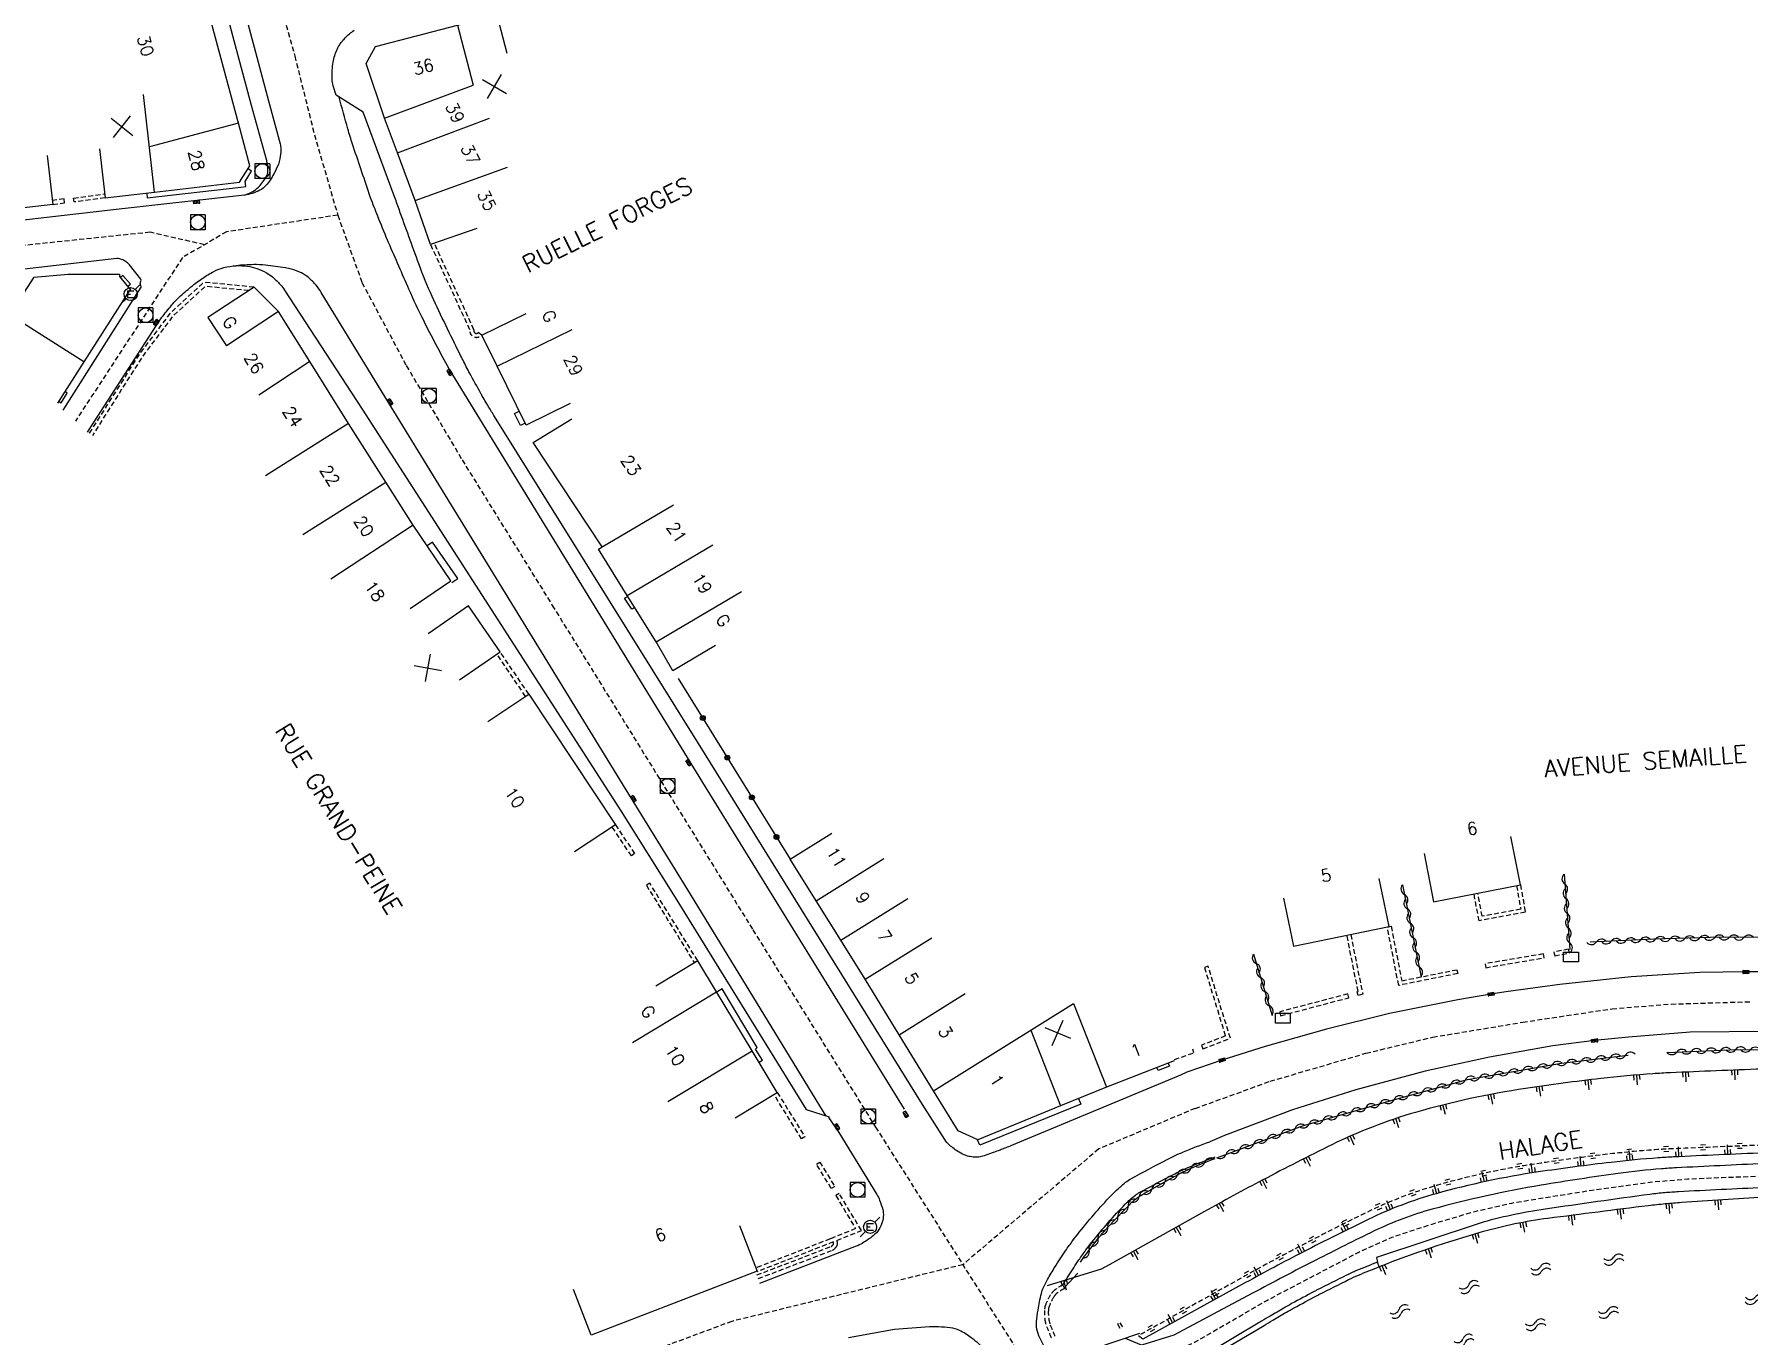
# Model space of a CAD drawing. Header units: millimetres. Extents: x 119599 to 135000, y 124063 to 131000.
# Drawn here: x 134095.6 to 134270, y 130347.1 to 130479.6 of the extents above; entities that cross this region are included whole.
import ezdxf
from ezdxf.enums import TextEntityAlignment as Align

# ---------------------------------------------------------------- set-up
doc = ezdxf.new("R2010")
doc.units = ezdxf.units.MM
doc.linetypes.add('DASHED', pattern=[0.75, 0.5, -0.25])
doc.layers.get('0').update_dxf_attribs({"linetype": 'CONTINUOUS'})
for name, color, linetype in [('W0001', 6, 'DASHED'), ('W0008', 7, 'CONTINUOUS'), ('W0100', 7, 'CONTINUOUS'), ('W0112', 1, 'DASHED'), ('W0120', 7, 'CONTINUOUS'), ('W0211', 2, 'CONTINUOUS'), ('W0220', 5, 'DASHED'), ('W0310', 3, 'CONTINUOUS'), ('W0322', 7, 'CONTINUOUS'), ('W0400', 7, 'CONTINUOUS'), ('W0420', 7, 'CONTINUOUS'), ('W0471', 7, 'CONTINUOUS'), ('W0500', 5, 'DASHED'), ('W0515', 5, 'CONTINUOUS'), ('W0989', 7, 'CONTINUOUS'), ('W0991', 7, 'CONTINUOUS'), ('W1102', 7, 'CONTINUOUS'), ('W1471', 7, 'CONTINUOUS')]:
    doc.layers.add(name, color=color, linetype=linetype)
doc.styles.get("Standard").update_dxf_attribs({"font": 'romans.shx', "width": 0.85})

# ---------------------------------------------------------------- blocks, each defined once
blk = doc.blocks.new('t220o')
at = {"color": 0, "linetype": 'Continuous'}
for p, q in [((-0.25, 0.25), (0.25, 0.25)), ((-0.25, -0.25), (0.25, -0.25))]:
    blk.add_line(p, q, dxfattribs=at)
blk = doc.blocks.new('t310o')
at = {"color": 0, "linetype": 'Continuous'}
for centre, start, end in [((-0.5, 0.38), 216.8699, 323.1304), ((0.5, -0.37), 36.8699, 143.1303)]:
    blk.add_arc(centre, 0.625, start, end, dxfattribs=at)
blk = doc.blocks.new('t322o')
at = {"color": 0, "linetype": 'Continuous'}
for radius in [0.25, 0.15]:
    blk.add_circle((0, 0), radius, dxfattribs=at)
blk = doc.blocks.new('t500o')
at = {"color": 0, "linetype": 'Continuous'}
for centre, start, end in [((-0.5, 0.625), 216.8699, 323.1301), ((0.5, -0.125), 36.8699, 143.1301), ((0.5, -0.625), 36.8699, 143.1301), ((-0.5, 0.125), 216.8699, 323.1301)]:
    blk.add_arc(centre, 0.625, start, end, dxfattribs=at)
blk = doc.blocks.new('t991o')
at = {"color": 0, "linetype": 'Continuous'}
for p, q in [((-1, 1), (1, -1)), ((-1, -1), (1, 1))]:
    blk.add_line(p, q, dxfattribs=at)
blk = doc.blocks.new('t211o')
at = {"color": 0, "linetype": 'Continuous'}
for p, q in [((-0.29, 0.5), (-0.29, 0)), ((0, 1), (0, 0)), ((0.29, 0.5), (0.29, 0))]:
    blk.add_line(p, q, dxfattribs=at)
blk = doc.blocks.new('T471')
for p, q in [((-0.333334, 0.333334), (-0.333334, -0.333334)), ((-0.333334, 0.333334), (0.333334, 0.333334)), ((-0.333334, 0), (0, 0)), ((0.500001, 0.500001), (1.000002, 1.000002)), ((-0.500001, -0.500001), (-1.000002, -1.000002)), ((-0.333334, -0.333334), (0.333334, -0.333334))]:
    blk.add_line(p, q)
blk.add_ellipse((0, 0), major_axis=(0.471405, 0.471405), ratio=1, start_param=5.4977871438, end_param=11.780972451)
blk = doc.blocks.new('T420')
for p, q in [((0.75, 0.75), (-0.75, 0.75)), ((-0.75, 0.75), (-0.75, -0.75)), ((0.75, 0.75), (0.75, -0.75)), ((0.75, -0.75), (-0.75, -0.75))]:
    blk.add_line(p, q)
blk.add_ellipse((0, 0), major_axis=(-0.53, 0.53), ratio=1, start_param=3.926991, end_param=10.210176)
blk = doc.blocks.new('T400')
for p, q in [((-0.15, 0.3), (0.15, 0.3)), ((-0.15, -0.25), (-0.15, 0.3)), ((-0.15, 0.15), (0.15, 0.15)), ((-0.15, 0), (0.15, 0)), ((0.15, 0.3), (0.15, -0.25)), ((-0.15, -0.15), (0.15, -0.15)), ((-0.15, -0.25), (-0.15, -0.3)), ((-0.15, -0.3), (0.15, -0.3)), ((0.15, -0.3), (0.15, -0.25))]:
    blk.add_line(p, q)
blk = doc.blocks.new('T1471')
at = {"color": 0, "linetype": 'Continuous', "flags": 128}
blk.add_lwpolyline([(-0.75, -0.5), (-0.75, 0.5), (0.75, 0.5), (0.75, -0.5), (-0.75, -0.5)], dxfattribs=at)

msp = doc.modelspace()

# ---------------------------------------------------------------- linework, layer by layer
at = {"layer": 'W0001'}
for points in [[(134113.53, 130508), (134122.06, 130477.4), (134124.06, 130469.4), (134126.44, 130461.21), (134128.9, 130454.35), (134133.41, 130445.9), (134139.09, 130436.29), (134148.27, 130421.48), (134168.69, 130388.43), (134181.16, 130368.36), (134195.22, 130346.19), (134212.33, 130318.55), (134215.55, 130312.22), (134223.39, 130299.54), (134255.23, 130246.64)], [(134126.44, 130461.21), (134115.11, 130459.51), (134110.63, 130456.89), (134099.73, 130440.23)], [(134112.87, 130458.2), (134107.34, 130459.47), (134084.92, 130457.12)], [(134213.69, 130370.26), (134221.33, 130373.03), (134231.07, 130375.88), (134237.87, 130377.52), (134247.03, 130379.04), (134256.11, 130380.41), (134262.13, 130380.89), (134270.15, 130381.12)], [(134213.69, 130370.26), (134203.87, 130366.13), (134190.05, 130354.35), (134166.54, 130348.58), (134152.21, 130343.24)]]:
    msp.add_lwpolyline(points, dxfattribs=at)
at = {"layer": 'W0001', "flags": 128}
msp.add_lwpolyline([(134151.45, 130328.23), (134165.59, 130333.49), (134169.85, 130334.49), (134173.22, 130335.17), (134176.16, 130335.33), (134179.9, 130335.54), (134184.1, 130335.8), (134188.42, 130336.64), (134193.61, 130337.99), (134207.77, 130343.77), (134213.7, 130346.49), (134220.98, 130350.71), (134230.27, 130355.59), (134233.73, 130357.15), (134237.8, 130358.49), (134242.29, 130359.81), (134245.93, 130360.63), (134249.63, 130361.24), (134255.13, 130362.1), (134260.43, 130362.8), (134263.82, 130363.08), (134267.31, 130363.23), (134272.89, 130363.44), (134276.65, 130363.47), (134280.11, 130363.35), (134284.05, 130363.07), (134287.32, 130362.89)], dxfattribs=at)
at = {"layer": 'W0008'}
for points in [[(134116.95, 130463.26, 0.061176), (134117.8, 130463.62, 0.077538), (134118.38, 130464.07, 0.053269), (134119.2, 130465.17, 0.140405), (134119.33, 130465.68, 0.025006), (134119.27, 130466.4, 0.036462), (134119.18, 130466.88), (134117.66, 130472.37), (134111.81, 130494.19), (134106.62, 130513.54), (134108.17, 130516.18), (134100.91, 130543.36), (134094.49, 130567.16), (134094.25, 130568.04, 0.059624), (134094, 130568.66, 0.031765), (134093.34, 130569.7, 0.07527), (134092.65, 130570.4, 0.055147), (134091.49, 130571.09, 0.061895), (134089.92, 130571.57, 0.109262), (134088.98, 130571.53), (134086.5, 130570.86), (134066.49, 130565.94)], [(134107.84, 130515.54), (134111.93, 130500.53), (134117.43, 130480.2), (134119.4, 130472.84), (134120.57, 130468.48, -0.069566), (134120.64, 130467.91, -0.040569), (134120.54, 130466.94, -0.050897), (134120.39, 130466.38, -0.027043), (134119.93, 130465.4, -0.053846), (134119.12, 130464.22, -0.100693), (134118.52, 130463.74, -0.042338), (134117.73, 130463.43, -0.045539), (134116.95, 130463.26), (134104.2, 130461.81), (134085.01, 130459.6)], [(134212.19, 130373.64), (134195.01, 130366.48, -0.003635), (134194.41, 130366.24, -0.006163), (134194.06, 130366.1, -0.003986), (134193.65, 130365.95, 0.003132), (134193.13, 130365.77), (134192.21, 130365.43, -0.068825), (134191.68, 130365.31, -0.04826), (134190.92, 130365.33, -0.063513), (134190.38, 130365.46, -0.044791), (134189.66, 130365.81, -0.042252), (134188.68, 130366.53, -0.072314), (134188.21, 130367.08), (134185.95, 130370.65), (134163.13, 130407.4), (134142.4, 130440.7, -0.004423), (134141.79, 130441.7, -0.003573), (134141.05, 130442.95, -0.005567), (134141, 130443.05, -0.000282), (134139.87, 130445.1, -0.007076), (134139.52, 130445.76, -0.003518), (134138.85, 130447.1, -0.008263), (134136.05, 130452.93, -0.019763), (134134.69, 130456.24, -0.000322), (134132.67, 130461.81, 0.001322), (134132.18, 130463.16), (134129.03, 130471.69), (134126.29, 130473.41), (134125.97, 130474.38, -0.052893), (134125.87, 130475.07, -0.023758), (134125.89, 130476.21, -0.03522), (134126, 130476.97, -0.069439), (134126.44, 130478.24, -0.074007), (134127.18, 130479.25, -0.038897), (134128.09, 130480.04, -0.056575)], [(134184.11, 130370.19), (134163.58, 130403.43), (134137.77, 130445.57, -0.009127), (134135.18, 130450.47, -0.014333), (134133.68, 130453.66, -0.000279), (134131.63, 130458.37, -0.004593), (134131.5, 130458.65, -0.003499), (134130.51, 130461.1, -0.004568), (134129.78, 130462.98, -0.008442), (134129.64, 130463.39, -0.000688), (134127.94, 130468.44, -0.011407), (134127.46, 130470, -0.0056), (134126.58, 130473.22)], [(134100.97, 130439.1), (134107.94, 130449.93, -0.021175), (134108.76, 130451.09, -0.018338), (134109.8, 130452.35, -0.024291), (134110.3, 130452.86, -0.010869), (134111.5, 130453.91, -0.026442), (134112.65, 130454.77, -0.027583), (134113.83, 130455.48, -0.058632), (134114.84, 130455.87, -0.049044), (134116.11, 130456.06, -0.046965), (134117.24, 130456.02, -0.05298), (134118.21, 130455.78, -0.03883), (134119.19, 130455.34, -0.057347), (134119.79, 130454.92, -0.025668), (134120.58, 130454.14, -0.040231), (134121.01, 130453.58), (134128.91, 130441.44), (134155.23, 130400.55), (134160.76, 130391.72), (134174.09, 130370.14), (134176.45, 130369.39), (134176.36, 130369.35), (134177.44, 130367.81), (134181.3, 130361.49, -0.044876), (134181.58, 130360.92, -0.028628), (134181.89, 130359.97, -0.08108), (134181.95, 130359.26, -0.073852), (134181.78, 130358.49, -0.071735), (134181.38, 130357.77, -0.070342), (134180.79, 130357.18, -0.024466), (134179.8, 130356.52, -0.043467), (134179.2, 130356.22), (134169.34, 130352.42)]]:
    msp.add_lwpolyline(points, format="xyb", dxfattribs=at)
for points in [[(134106.99, 130463.45), (134107.04, 130462.97), (134116.56, 130464.05), (134117.08, 130464.14), (134117.01, 130464.64), (134117.67, 130465.69), (134117.31, 130465.92)], [(134105.04, 130453.94), (134105.33, 130454.17), (134104.58, 130455.08), (134104.31, 130454.87)], [(134098.02, 130442.27), (134098.28, 130442.11), (134098.89, 130443.1), (134098.65, 130443.25)], [(134145.51, 130440.02), (134145.03, 130439.78), (134144.43, 130441), (134144.91, 130441.24)], [(134138.06, 130423.81), (134138.65, 130424.21), (134136.08, 130427.92), (134135.52, 130427.54)], [(134156.66, 130421.27), (134156.35, 130421.08), (134155.63, 130422.21), (134155.95, 130422.41)], [(134272.8, 130384.16), (134269.72, 130384.16), (134265.05, 130384.09), (134258.06, 130383.67), (134250.8, 130382.89), (134245.29, 130382.12), (134243.79, 130381.9), (134240.42, 130381.33), (134233.48, 130379.91), (134227.05, 130378.34), (134220.8, 130376.55), (134216.42, 130375.18), (134212.83, 130373.95), (134212.19, 130373.64)], [(134169.31, 130374.96), (134169.66, 130375.17), (134168.94, 130376.31), (134169.12, 130376.48), (134165.57, 130382.44), (134165, 130382.1)], [(134313.26, 130368.53), (134309.43, 130370.69), (134304.48, 130373.32), (134299.18, 130375.29), (134294.73, 130376.2), (134287.61, 130377.2), (134279.81, 130377.9), (134272.03, 130378.1), (134264.05, 130378.01), (134257.8, 130377.53), (134254.34, 130377.17), (134250.09, 130376.63), (134243.64, 130375.48), (134237.1, 130374.05), (134230.03, 130372.15), (134223.61, 130370.11), (134216.69, 130367.51), (134215.18, 130366.87)], [(134210.95, 130374.88), (134211.07, 130374.57), (134209.92, 130374.11), (134209.8, 130374.43)], [(134201.82, 130371.26), (134202.06, 130370.69), (134191.77, 130366.53), (134191.55, 130367.06)]]:
    msp.add_lwpolyline(points, dxfattribs=at)
at = {"layer": 'W0008', "flags": 128}
for points in [[(134098.49, 130441.36), (134106.43, 130453.88, 0.321103), (134106.42, 130453.97, -0.127347), (134106.35, 130454.14, -0.180481), (134106.41, 130454.48, 0.313407), (134106.4, 130454.69), (134105.23, 130456.16, 0.062106), (134105.03, 130456.35, 0.038834), (134104.65, 130456.6, 0.058315), (134104.23, 130456.76, 0.094344), (134103.95, 130456.78), (134092.49, 130455.47), (134085.61, 130454.7)], [(134176.15, 130369.48), (134162.06, 130392.5), (134155.77, 130402.71), (134131.23, 130442.76), (134124.75, 130453.35, 0.042466), (134124.23, 130454.07, 0.034405), (134123.45, 130454.85, 0.062289), (134122.73, 130455.33, 0.049556), (134121.72, 130455.71, 0.029825), (134121.11, 130455.84, 0.009055), (134119.07, 130456.11, 0.032127), (134117.88, 130456.17, 0.021607), (134116.11, 130456.06)], [(134198.66, 130352.84, -0.013881), (134199.42, 130354.11, -0.006529), (134200.49, 130355.75, -0.009777), (134201.25, 130356.82, -0.013186), (134201.9, 130357.67, -0.00532), (134203.59, 130359.69, -0.018985), (134205.41, 130361.67, -0.031906), (134206.61, 130362.74, -0.03976), (134207.14, 130363.09, -0.006045), (134210.85, 130365.07, -0.020728), (134212.5, 130365.84, -0.013168), (134215.18, 130366.87)], [(134200.23, 130352.28, -0.011054), (134200.81, 130353.23, -0.006529), (134201.86, 130354.83, -0.009777), (134202.57, 130355.85, -0.013186), (134203.17, 130356.63, -0.00532), (134204.84, 130358.63, -0.018985), (134206.58, 130360.51, -0.031906), (134207.62, 130361.44, -0.03976), (134207.94, 130361.65, -0.006045), (134211.61, 130363.61, -0.020728), (134213.14, 130364.32, -0.013168), (134215.73, 130365.32, -0.013168)], [(134287.88, 130365.08), (134285.53, 130364.08, 0.012971), (134276.85, 130364.66, 0.021321), (134271.56, 130364.64, 0.001346), (134262.66, 130364.21, 0.007776), (134261.13, 130364.11, 0.013399), (134256.74, 130363.63, 0.00746), (134248.9, 130362.44, 0.025658), (134237.82, 130360, 0.046145), (134231.91, 130357.78, 0.005096), (134225.97, 130354.82, 0.004648), (134219.53, 130351.44), (134211.53, 130347.16), (134208.23, 130346.16), (134206.61, 130346.85)], [(134287.1, 130361.61, 0.013757), (134277.62, 130362.23, 0.021506), (134271.55, 130362.2, 0.001161), (134262.89, 130361.77, 0.007143), (134261.48, 130361.67, 0.013749), (134259.97, 130361.51, 0.001939), (134249.32, 130360.01, 0.033967), (134242.58, 130358.56), (134232.14, 130355.08), (134232.24, 130354.59)], [(134221.62, 130317.08, -0.025042), (134220.76, 130316.75, -0.038602), (134220.17, 130316.61, -0.014548), (134219.08, 130316.47, -0.025549), (134218.46, 130316.44, -0.060546), (134217.48, 130316.56, -0.077873), (134216.77, 130316.86, -0.049973), (134216.09, 130317.38, -0.062829), (134215.66, 130317.9), (134213.39, 130321.47), (134205.76, 130333.82), (134198.62, 130345.49, -0.036955), (134197.79, 130347.11, -0.072797), (134197.55, 130348.01, -0.048252), (134197.55, 130348.54, -0.021777), (134197.7, 130349.73, -0.01738), (134198.04, 130351.41, -0.044844), (134198.26, 130352.04, -0.02315), (134198.66, 130352.83, -0.02315)], [(134178.42, 130346.92), (134183.08, 130347.8), (134186.66, 130348.04, -0.026513), (134187.57, 130348.05, -0.020353), (134188.76, 130347.95, -0.079824), (134189.69, 130347.69, -0.053474), (134190.91, 130346.94, -0.038924), (134192.33, 130345.67, -0.051034), (134193.22, 130344.53), (134198.72, 130335.71), (134210.21, 130316.93, -0.044672), (134210.39, 130316.58, -0.027499), (134210.59, 130315.96, -0.102626), (134210.62, 130315.33, -0.059742), (134210.34, 130314.3, -0.042814), (134210.04, 130313.72, -0.02265), (134209.35, 130312.72, -0.059722), (134208.79, 130312.14, -0.042009), (134207.85, 130311.5)]]:
    msp.add_lwpolyline(points, format="xyb", dxfattribs=at)
at = {"layer": 'W0100'}
for points in [[(134102.2, 130467.95), (134102.75, 130462.98), (134107.79, 130463.54), (134116.44, 130464.57), (134117.49, 130466.22), (134116.32, 130470.58), (134112.33, 130485.46), (134111.17, 130489.82), (134109.92, 130494.41), (134108.67, 130499.02), (134107.45, 130503.61), (134106.22, 130508.23), (134104.91, 130513.08), (134100.08, 130511.77)], [(134140.6, 130459.86), (134135.88, 130458.21), (134134.31, 130462.7), (134132.5, 130467.57), (134131.18, 130471.08), (134129.34, 130476.65), (134130.28, 130478.38), (134138.62, 130480.56), (134142.62, 130481.6), (134143.64, 130477.7)], [(134096.86, 130467.28), (134097.45, 130462.31), (134094.21, 130461.93), (134091.29, 130461.57)], [(134092.84, 130450.68), (134095.53, 130454.9), (134095.53, 130454.9), (134099.01, 130455.21), (134104.22, 130455.2), (134104.21, 130454.98), (134105.13, 130453.83), (134105.34, 130453.72), (134100.58, 130446.27), (134097.9, 130442.08), (134097.9, 130442.08)], [(134133.81, 130421.16), (134137.95, 130423.98), (134134.1, 130429.64), (134131.34, 130434.02), (134127.54, 130440.01), (134123.59, 130446.3), (134120.39, 130451.41), (134117.92, 130453.88), (134113.21, 130450.78), (134115.12, 130447.91)], [(134150.1, 130442.03), (134145.61, 130439.82), (134142.65, 130445.84), (134141.1, 130449), (134145.6, 130451.19)], [(134164.86, 130417.38), (134160.55, 130414.83), (134158.83, 130417.76), (134155.89, 130422.5), (134152.96, 130427.19), (134153.36, 130427.45), (134146.31, 130438.07), (134150.27, 130440.47)], [(134138.84, 130413.9), (134142.96, 130416.74), (134139.74, 130421.42), (134135.62, 130418.58)], [(134141.71, 130409.67), (134145.88, 130412.43), (134154.69, 130399.13), (134150.52, 130396.37)], [(134211.56, 130375.12), (134204.66, 130372.41), (134199.97, 130370.51), (134191.57, 130367.07), (134189.57, 130367.98), (134187.05, 130372.06), (134183.57, 130377.76), (134180.12, 130383.42), (134177.63, 130387.38), (134175.13, 130391.4), (134172.49, 130395.63), (134176.73, 130398.28)], [(134236.98, 130396.21), (134237.94, 130391.3), (134246.79, 130393.03), (134245.83, 130397.94)], [(134222.69, 130391.66), (134223.7, 130386.77), (134233.44, 130388.77), (134232.43, 130393.66)], [(134166.89, 130369.3), (134171.16, 130371.89), (134168.6, 130376.13), (134164.98, 130382.13), (134163.07, 130385.29), (134158.79, 130382.71)], [(134167.32, 130358.34), (134169.11, 130353.68), (134152.21, 130347.18), (134150.41, 130351.84)]]:
    msp.add_lwpolyline(points, dxfattribs=at)
at = {"layer": 'W0112'}
for p, q in [((134230.28, 130382.17), (134229.13, 130387.88)), ((134229.52, 130387.96), (134230.74, 130381.89)), ((134234.4, 130382.79), (134233.24, 130388.73)), ((134251.77, 130386.1), (134251.69, 130386.49)), ((134217.27, 130377.4), (134215.01, 130384.73)), ((134243.26, 130384.59), (134249.2, 130385.6)), ((134249.2, 130385.6), (134249.13, 130385.99)), ((134250.28, 130385.79), (134251.77, 130386.1)), ((134240.41, 130383.99), (134234.4, 130382.79)), ((134222.39, 130379.7), (134229.32, 130381.53)), ((134229.32, 130381.53), (134229.22, 130381.92)), ((134230.74, 130381.89), (134230.28, 130381.76)), ((134214.48, 130376.32), (134217.27, 130377.4)), ((134211.59, 130375.24), (134213.57, 130375.93)), ((134213.57, 130375.93), (134213.44, 130376.31))]:
    msp.add_line(p, q, dxfattribs=at)
for points in [[(134102.75, 130462.98), (134099.61, 130462.56), (134099.56, 130462.95), (134102.7, 130463.37)], [(134097.45, 130462.31), (134098.63, 130462.46), (134098.58, 130462.86), (134097.4, 130462.71)], [(134154.69, 130399.13), (134156.65, 130396.2), (134156.32, 130395.98), (134154.36, 130398.91)], [(134163.07, 130385.29), (134158.18, 130393.2), (134157.84, 130392.99), (134162.73, 130385.08)], [(134246.79, 130393.03), (134247.29, 130390.23), (134242.58, 130389.36), (134242.06, 130392.1)], [(134246.39, 130392.95), (134246.82, 130390.55), (134242.9, 130389.83), (134242.45, 130392.18)], [(134233.24, 130388.73), (134233.64, 130388.8), (134234.71, 130383.26)], [(134251.69, 130386.49), (134250.2, 130386.18), (134250.28, 130385.79)], [(134215.01, 130384.73), (134214.63, 130384.62), (134216.77, 130377.64)], [(134234.71, 130383.26), (134240.33, 130384.38), (134240.41, 130383.99)], [(134249.13, 130385.99), (134243.2, 130384.99), (134243.26, 130384.59)], [(134229.22, 130381.92), (134222.29, 130380.09), (134222.39, 130379.7)], [(134230.28, 130381.76), (134230.17, 130382.14), (134230.28, 130382.17)], [(134216.77, 130377.64), (134214.33, 130376.7), (134214.48, 130376.32)], [(134171.16, 130371.89), (134173.98, 130367.36), (134173.64, 130367.15), (134170.83, 130371.68)]]:
    msp.add_lwpolyline(points, dxfattribs=at)
at = {"layer": 'W0112', "flags": 128}
msp.add_lwpolyline([(134135.88, 130458.21), (134139.88, 130449.49, 0.221311), (134140.07, 130448.96, 0.221311), (134140.6, 130448.77, 0.096322), (134140.84, 130448.84, 0.096322), (134141.04, 130449)], format="xyb", dxfattribs=at)
at = {"layer": 'W0112'}
for points in [[(134141.1, 130449), (134140.74, 130449.26, -0.096322), (134140.66, 130449.2, -0.096322), (134140.56, 130449.17, -0.221311), (134140.35, 130449.25, -0.305395), (134140.3, 130449.54), (134136.25, 130458.37)], [(134169.23, 130352.93), (134176.8, 130355.84, 0.096671), (134176.97, 130355.95, 0.051952), (134177.22, 130356.23, 0.148589), (134177.3, 130356.47, 0.100828), (134177.23, 130356.82), (134179.72, 130357.83), (134177.46, 130361.6), (134177.12, 130361.39), (134177.12, 130361.39), (134179.14, 130358.02), (134176.53, 130356.97), (134168.97, 130354.01)], [(134169.08, 130353.3), (134176.66, 130356.21, 0.096671), (134176.7, 130356.24, 0.051952), (134176.89, 130356.46, 0.148589), (134176.9, 130356.48, 0.102272), (134176.86, 130356.67), (134169.12, 130353.63)], [(134199.08, 130346.86, -0.017358), (134198.57, 130348.07, -0.058243), (134198.39, 130348.77, -0.044875), (134198.35, 130349.7, -0.081467), (134198.48, 130350.3, -0.045214), (134198.97, 130351.29, -0.089028), (134199.43, 130351.8, -0.06478), (134200.23, 130352.28), (134200.39, 130351.91, 0.06478), (134199.68, 130351.49, 0.089028), (134199.31, 130351.08, 0.045214), (134198.85, 130350.15, 0.081467), (134198.75, 130349.68, 0.044875), (134198.79, 130348.82, 0.058243), (134198.95, 130348.21, 0.017358), (134199.45, 130347.03, 0.028314)]]:
    msp.add_lwpolyline(points, format="xyb", dxfattribs=at)
at = {"layer": 'W0112', "flags": 128}
for points in [[(134117.92, 130453.88), (134113.05, 130454.35), (134112.68, 130454.26), (134109.35, 130451.19), (134106.25, 130447.08), (134101.12, 130438.97)], [(134117.38, 130453.53), (134113.08, 130453.94), (134112.88, 130453.89), (134109.65, 130450.92), (134106.58, 130446.86), (134101.46, 130438.76)], [(134145.55, 130412.21), (134142.63, 130416.52)], [(134145.88, 130412.43), (134142.96, 130416.74)]]:
    msp.add_lwpolyline(points, dxfattribs=at)
at = {"layer": 'W0112'}
msp.add_lwpolyline([(134176.66, 130362.11), (134175.14, 130364.59), (134175.48, 130364.8), (134177.01, 130362.32)], close=True, dxfattribs=at)
at = {"layer": 'W0112', "flags": 128}
msp.add_lwpolyline([(134205.77, 130348.32), (134206.04, 130347.9), (134206.29, 130348.06), (134206.02, 130348.48)], close=True, dxfattribs=at)
at = {"layer": 'W0120'}
msp.add_lwpolyline([(134214.79, 130344.65), (134220.71, 130348.17, -0.00111), (134221.58, 130348.69, -0.000703), (134222.97, 130349.5, -0.007354), (134223.75, 130349.95, -0.002605), (134226.04, 130351.18, -0.006062), (134226.34, 130351.34, -0.000644), (134229.31, 130352.83, -0.017306), (134230.31, 130353.29, -0.00865), (134232.42, 130354.12), (134232.24, 130354.59, 0.00865), (134230.12, 130353.75, 0.017306), (134229.09, 130353.27, 0.000644), (134226.11, 130351.78, 0.006062), (134225.8, 130351.62, 0.002605), (134223.51, 130350.39, 0.007354), (134222.71, 130349.93, 0.000703), (134221.33, 130349.12, 0.00111), (134220.45, 130348.6), (134214.53, 130345.08, -0.01299)], format="xyb", dxfattribs=at)
at = {"layer": 'W0211'}
msp.add_lwpolyline([(134288.56, 130373.56, 0.012715), (134278.23, 130374.26, 0.020265), (134271.35, 130374.27, 0.000986), (134262.07, 130373.89, 0.005645), (134260.28, 130373.79, 0.012507), (134254.98, 130373.31, 0.008206), (134247.29, 130372.29, 0.033097), (134236.12, 130369.86, 0.04443), (134227.61, 130366.56, 0.006027), (134220.57, 130362.98, 0.007144), (134214.65, 130359.77), (134205.02, 130354.37), (134204.13, 130353.88), (134198.62, 130352.21)], format="xyb", dxfattribs=at)
at = {"layer": 'W0211', "flags": 128}
msp.add_lwpolyline([(134287.82, 130364.99, 0.013766), (134277.86, 130365.72, 0.021868), (134271.58, 130365.73, 0.00102), (134262.38, 130365.32, 0.006016), (134260.82, 130365.22, 0.011624), (134256.03, 130364.77, 0.007467), (134248.6, 130363.79, 0.031343), (134238.22, 130361.58, 0.045042), (134231.31, 130358.96, 0.005879), (134224.71, 130355.66, 0.006485), (134218.81, 130352.52), (134208.36, 130346.78), (134207.92, 130347.12)], format="xyb", dxfattribs=at)
msp.add_lwpolyline([(134201.05, 130345.01), (134208.05, 130347.37)], dxfattribs=at)
at = {"layer": 'W0220', "flags": 128}
msp.add_lwpolyline([(134287.84, 130365.85, 0.012715), (134277.9, 130366.52, 0.020265), (134271.65, 130366.53, 0.000986), (134262.4, 130366.15, 0.005645), (134260.78, 130366.07, 0.012507), (134255.88, 130365.62, 0.008206), (134248.43, 130364.63, 0.033097), (134238.26, 130362.42, 0.04443), (134231.03, 130359.62, 0.006027), (134224.16, 130356.12, 0.007144), (134218.44, 130353.02), (134207.92, 130347.12)], format="xyb", dxfattribs=at)
at = {"layer": 'W0310'}
for p, q in [((134251.23, 130394.11), (134251.83, 130386.43)), ((134234.78, 130393.03), (134236.68, 130383.64)), ((134219.62, 130385.98), (134221.52, 130379.71))]:
    msp.add_line(p, q, dxfattribs=at)
for points in [[(134272.03, 130387.65), (134267.29, 130387.68), (134260.37, 130387.49), (134253.9, 130387.19)], [(134215.89, 130365.24), (134224.6, 130368.48), (134234.02, 130371.18), (134241.4, 130373.2), (134250.97, 130374.86), (134257.75, 130375.69)], [(134261.7, 130375.96), (134261.7, 130375.96), (134268.92, 130376.26), (134278.14, 130376.15), (134286.7, 130375.42), (134295.74, 130374.15), (134303.16, 130371.93), (134308.81, 130369.38), (134313.55, 130366.98), (134325.9, 130358.87)]]:
    msp.add_lwpolyline(points, dxfattribs=at)
at = {"layer": 'W0310', "flags": 128}
msp.add_lwpolyline([(134202.02, 130354.61, -0.015374), (134203.76, 130356.94, -0.022392), (134205.07, 130358.45, -0.004338), (134207.25, 130360.7, -0.027976), (134207.61, 130361.02, -0.038489), (134208.15, 130361.4, -0.006182), (134211.71, 130363.41, -0.021827), (134213.21, 130364.15, -0.013466), (134215.73, 130365.17)], format="xyb", dxfattribs=at)
at = {"layer": 'W0322', "flags": 128}
for points in [[(134161.08, 130414.05), (134172.49, 130395.63)], [(134200.38, 130352.04), (134201.75, 130353.5)]]:
    msp.add_lwpolyline(points, dxfattribs=at)
at = {"layer": 'W0515', "flags": 128}
msp.add_lwpolyline([(134286.85, 130360.38, 0.018893), (134277.47, 130361.26, 0.030311), (134271.6, 130361.23, 0.001068), (134263.19, 130360.67, 0.005408), (134261.53, 130360.53, 0.007966), (134259.8, 130360.35, 0.001348), (134249.59, 130359.06, 0.037505), (134242.9, 130357.68, 0.025753), (134232.42, 130354.12)], format="xyb", dxfattribs=at)
at = {"layer": 'W1102', "flags": 128}
for points in [[(134138.62, 130480.56), (134140.22, 130474.45)], [(134107.79, 130463.54), (134106.68, 130473.48)], [(134131.18, 130471.08), (134140.22, 130474.45)], [(134116.32, 130470.58), (134107.28, 130468.15)], [(134132.5, 130467.57), (134141.87, 130471.07)], [(134134.31, 130462.7), (134143.71, 130466.09)], [(134100.58, 130446.27), (134093.08, 130451.06)], [(134120.39, 130451.41), (134115.12, 130447.91)], [(134142.65, 130445.84), (134150.28, 130449.57)], [(134123.59, 130446.3), (134118.42, 130442.89)], [(134127.54, 130440.01), (134119.08, 130434.67)], [(134122.88, 130428.68), (134131.34, 130434.02)], [(134153.36, 130427.45), (134160.61, 130431.73)], [(134134.1, 130429.64), (134125.73, 130424.16)], [(134155.89, 130422.5), (134164.59, 130427.65)], [(134158.83, 130417.76), (134167.52, 130422.9)], [(134175.13, 130391.4), (134182.02, 130395.69)], [(134177.63, 130387.38), (134184.46, 130391.64)], [(134180.12, 130383.42), (134186.88, 130387.64)], [(134156.42, 130376.97), (134164.98, 130382.13)], [(134183.57, 130377.76), (134190.3, 130381.96)], [(134187.05, 130372.06), (134201.31, 130380.96)], [(134201.31, 130380.96), (134204.66, 130372.41)], [(134196.95, 130378.24), (134199.97, 130370.51)], [(134160.04, 130370.96), (134168.6, 130376.13)], [(134211.56, 130375.12), (134211.56, 130375.12)]]:
    msp.add_lwpolyline(points, dxfattribs=at)

# ---------------------------------------------------------------- block references
at = {"layer": 'W0211'}
for p, rotation in [((134263.62, 130373.95), 182.4203300987857), ((134268.61, 130374.16), 182.2988967834723), ((134248.71, 130372.5), 188.1487766198446), ((134253.67, 130373.15), 186.9393049992727), ((134258.63, 130373.67), 184.6408686365776), ((134238.91, 130370.61), 194.163553058818), ((134243.79, 130371.69), 190.8521160777843), ((134234.11, 130369.23), 198.4210552066193), ((134229.46, 130367.43), 203.980186736568), ((134224.97, 130365.24), 206.7728240332102), ((134252.95, 130364.39), 7.417207568825225), ((134257.91, 130364.98), 5.663305718463196), ((134262.89, 130365.34), 2.65182519850033), ((134267.87, 130365.57), 2.525039408598007), ((134243.09, 130362.78), 12.20677275420106), ((134248, 130363.7), 8.830747980990214), ((134220.53, 130362.96), 207.6492372867151), ((134238.24, 130361.59), 15.58279752756094), ((134216.13, 130360.6), 208.8645925444145), ((134233.53, 130359.96), 22.52268821219596), ((134256.95, 130359.99), 187.1314079704506), ((134261.92, 130360.57), 184.9259158678775), ((134266.91, 130360.92), 183.8718640851578), ((134211.77, 130358.16), 209.2757305504391), ((134229.01, 130357.83), 26.38301530869269), ((134247.05, 130358.65), 190.5941383737109), ((134251.99, 130359.37), 187.2815447420974), ((134224.55, 130355.58), 27.30291596843552), ((134242.19, 130357.47), 196.2022291223095), ((134207.41, 130355.72), 209.2757305504391), ((134237.42, 130355.97), 198.8653383031348), ((134220.14, 130353.24), 28.41333731782403), ((134232.73, 130354.24), 201.5284474840989), ((134200.32, 130352.72), 196.8726371350898), ((134215.76, 130350.84), 28.74894730948074), ((134211.38, 130348.44), 28.74894730946539)]:
    msp.add_blockref('t211o', p, dxfattribs=dict(at, rotation=rotation))
at = {"layer": 'W0220'}
for p, rotation in [((134250.44, 130364.92), 187.9904647487669), ((134254.16, 130365.41), 187.051570251481), ((134257.88, 130365.83), 185.4444243134169), ((134261.62, 130366.11), 183.0804700245094), ((134265.37, 130366.28), 182.3855914617136), ((134269.11, 130366.43), 182.2941090335166), ((134243.05, 130363.64), 192.4827332581235), ((134246.73, 130364.36), 189.751519401986), ((134235.83, 130361.64), 199.4343711594331), ((134239.41, 130362.74), 195.2139471142609), ((134232.35, 130360.24), 204.3476753452521), ((134228.98, 130358.59), 206.6678116452715), ((134225.64, 130356.89), 207.3394949645917), ((134222.32, 130355.15), 208.1620639948112), ((134219.03, 130353.35), 209.1056811784532), ((134215.76, 130351.52), 209.2757305503866), ((134212.48, 130349.68), 209.2757305503866), ((134209.21, 130347.85), 209.2757305503866)]:
    msp.add_blockref('t220o', p, dxfattribs=dict(at, rotation=rotation))
at = {"layer": 'W0310'}
for p, rotation in [((134251.3, 130393.11), 274.5019004722299), ((134234.98, 130392.05), 281.4496921665448), ((134235.28, 130390.58), 281.4496921665448), ((134251.42, 130391.62), 274.5019004722299), ((134235.58, 130389.11), 281.4496921665448), ((134251.54, 130390.12), 274.5019004722299), ((134251.66, 130388.63), 274.5019004722299), ((134235.87, 130387.64), 281.4496921665448), ((134251.78, 130387.13), 274.5019004722299), ((134263.53, 130387.57), 181.5642033868811), ((134265.03, 130387.61), 181.5642033868811), ((134266.53, 130387.65), 181.5642033868811), ((134268.03, 130387.67), 179.7099816972601), ((134269.53, 130387.66), 179.7099816972601), ((134236.17, 130386.17), 281.4496921665448), ((134254.54, 130387.22), 182.6126539687785), ((134256.04, 130387.29), 182.6126539687785), ((134257.53, 130387.36), 182.6126539687785), ((134259.03, 130387.43), 182.6126539687785), ((134260.53, 130387.49), 181.5642033868811), ((134262.03, 130387.53), 181.5642033868811), ((134219.91, 130385.02), 286.8861300789386), ((134220.34, 130383.59), 286.8861300789386), ((134236.47, 130384.7), 281.4496921665448), ((134220.78, 130382.15), 286.8861300789386), ((134221.22, 130380.72), 286.8861300789386), ((134254.48, 130375.29), 6.97090213307075), ((134255.97, 130375.48), 6.97090213307075), ((134257.46, 130375.66), 6.97090213307075), ((134262.7, 130376), 2.357087415763502), ((134264.2, 130376.07), 2.357087415763502), ((134265.7, 130376.13), 2.357087415763502), ((134267.2, 130376.19), 2.357087415763502), ((134268.69, 130376.25), 2.357087415763502), ((134270.19, 130376.24), 359.3353759292596), ((134244.11, 130373.67), 9.858972616904868), ((134245.59, 130373.93), 9.858972616904868), ((134247.07, 130374.19), 9.858972616904868), ((134248.55, 130374.44), 9.858972616904868), ((134250.03, 130374.7), 9.858972616904868), ((134251.51, 130374.93), 6.97090213307075), ((134253, 130375.11), 6.97090213307075), ((134236.82, 130371.95), 15.32148187525715), ((134238.27, 130372.34), 15.32148187525715), ((134239.72, 130372.74), 15.32148187525715), ((134241.16, 130373.14), 15.32148187525715), ((134242.64, 130373.41), 9.858972616904868), ((134229.61, 130369.91), 15.9839866361345), ((134231.05, 130370.33), 15.9839866361345), ((134232.49, 130370.74), 15.9839866361345), ((134233.93, 130371.15), 15.9839866361345), ((134235.38, 130371.55), 15.32148187525715), ((134223.86, 130368.2), 20.42473495774602), ((134225.28, 130368.67), 15.9839866361345), ((134226.72, 130369.09), 15.9839866361345), ((134228.16, 130369.5), 15.9839866361345), ((134219.64, 130366.63), 20.42473495774602), ((134221.04, 130367.16), 20.42473495774602), ((134222.45, 130367.68), 20.42473495774602), ((134214.65, 130364.75), 21.9831807896223), ((134216.83, 130365.59), 20.42473495774602), ((134218.23, 130366.11), 20.42473495774602), ((134210.6, 130362.79), 29.18830464252816), ((134211.91, 130363.52), 28.06061575567684), ((134213.26, 130364.17), 23.68633370934418), ((134208, 130361.3), 32.60240167668047), ((134209.29, 130362.05), 29.70825385226512), ((134205.83, 130359.24), 46.03817427666811), ((134206.87, 130360.31), 45.56225866832002), ((134204.79, 130358.15), 47.42303332160277), ((134202.9, 130355.83), 53.22230174533148), ((134203.82, 130357.01), 51.27769897569377)]:
    msp.add_blockref('t310o', p, dxfattribs=dict(at, rotation=rotation))
at = {"layer": 'W0322', "rotation": 301.7779588807988}
for p in [(134163.58, 130410.01), (134166.08, 130405.97), (134168.58, 130401.94), (134171.09, 130397.9)]:
    msp.add_blockref('t322o', p, dxfattribs=at)
at = {"layer": 'W0400'}
for p, rotation in [((134112.07, 130462.56), 96.70317068830785), ((134107.97, 130450.28), 322.9140204739602), ((134137.82, 130445.2), 211.4836321616947), ((134131.77, 130442.16), 211.503011282144), ((134162.15, 130405.48), 31.47392966218055), ((134156.52, 130401.78), 211.5327909029788), ((134269.72, 130384.16), 269.8740677896231), ((134243.79, 130381.9), 278.3635880682276), ((134254.34, 130377.17), 96.07640216154618), ((134216.42, 130375.18), 287.3324899984344), ((134177.24, 130368.38), 31.18618684356109), ((134184.23, 130369.65), 208.3785274960563)]:
    msp.add_blockref('T400', p, dxfattribs=dict(at, rotation=rotation))
at = {"layer": 'W0420'}
for p in [(134118.76, 130465.7), (134112.2, 130460.48), (134106.88, 130451.02), (134135.71, 130442.8), (134159.98, 130403.08), (134180.42, 130369.45), (134179.34, 130361.97)]:
    msp.add_blockref('T420', p, dxfattribs=at)
at = {"layer": 'W0471'}
for p in [(134105.36, 130453.17), (134180.61, 130358.2)]:
    msp.add_blockref('T471', p, dxfattribs=at)
at = {"layer": 'W0500'}
for p, rotation in [((134256.3, 130354.87), 7.169950405589631), ((134248.87, 130353.9), 9.298050058755143), ((134241.6, 130352.07), 17.35950105507061), ((134270.68, 130350.8), 359.5419192739797), ((134234.53, 130349.58), 21.54888761221413), ((134255.75, 130349.49), 9.582193035695905), ((134248.35, 130348.24), 9.582193035695905), ((134241.05, 130346.6), 18.52748627096496)]:
    msp.add_blockref('t500o', p, dxfattribs=dict(at, rotation=rotation))
at = {"layer": 'W0991'}
for p, rotation in [((134142.39, 130474.31), 14.62122949937556), ((134104.48, 130470.21), 6.486020873663243), ((134135.59, 130415.11), 304.6020515706313), ((134199.7, 130377.96), 21.96188361614848)]:
    msp.add_blockref('t991o', p, dxfattribs=dict(at, rotation=rotation))
at = {"layer": 'W1471'}
for p in [(134251.94, 130385.68), (134222.62, 130379.45)]:
    msp.add_blockref('T1471', p, dxfattribs=at)

# ---------------------------------------------------------------- texts
at = {"layer": 'W0989'}
for s, rotation, p in [('RUELLE FORGES', 26.2278, (134153.86, 130460.23)), ('RUE GRAND-PEINE', 301.4836, (134126.51, 130399.75)), ('AVENUE SEMAILLE', 4.325, (134259.52, 130405.62)), ('HALAGE', 8.64, (134248.83, 130366.53))]:
    msp.add_text(s, height=1.75, rotation=rotation, dxfattribs=at).set_placement(p, align=Align.MIDDLE)
at = {"layer": 'W0991'}
for s, rotation, p in [('30', 285.0367, (134106.88, 130478.45)), ('36', 14.6153, (134135.14, 130476.31)), ('39', 296.2278, (134138.38, 130471.64)), ('37', 296.2278, (134139.94, 130467.37)), ('28', 285.0367, (134112.06, 130466.79)), ('35', 296.2278, (134141.62, 130462.71)), ('G', 302.3463, (134115.45, 130450.27)), ('G', 296.2278, (134147.97, 130450.92)), ('26', 302.3463, (134117.91, 130446.13)), ('29', 296.2278, (134150.41, 130445.91)), ('24', 302.3463, (134121.84, 130440.68)), ('22', 302.3463, (134125.63, 130434.7)), ('23', 303.541, (134156.27, 130435.73)), ('20', 304.2082, (134129.09, 130429.54)), ('21', 303.541, (134160.93, 130428.9)), ('19', 301.6864, (134163.52, 130423.72)), ('18', 304.2082, (134130.2, 130422.92)), ('G', 303.521, (134165.65, 130419.94)), ('10', 303.521, (134144.45, 130401.92)), ('6', 11.0449, (134241.87, 130398.77)), ('11', 301.9528, (134177.2, 130395.82)), ('5', 11.5992, (134227, 130393.99)), ('9', 301.9528, (134179.87, 130391.69)), ('7', 301.9528, (134182.09, 130387.8)), ('5', 301.9528, (134184.86, 130383.48)), ('G', 301.1371, (134158.03, 130380.1)), ('3', 301.9528, (134188.3, 130378.04)), ('10', 301.1371, (134160.77, 130375.66)), ('1', 21.3679, (134207.69, 130376.2)), ('1', 301.9528, (134193.52, 130373.11)), ('8', 301.1371, (134163.99, 130370.34)), ('6', 21.0355, (134159.26, 130357.38))]:
    msp.add_text(s, height=1.25, rotation=rotation, dxfattribs=at).set_placement(p, align=Align.MIDDLE)

doc.saveas('drawing.dxf')
